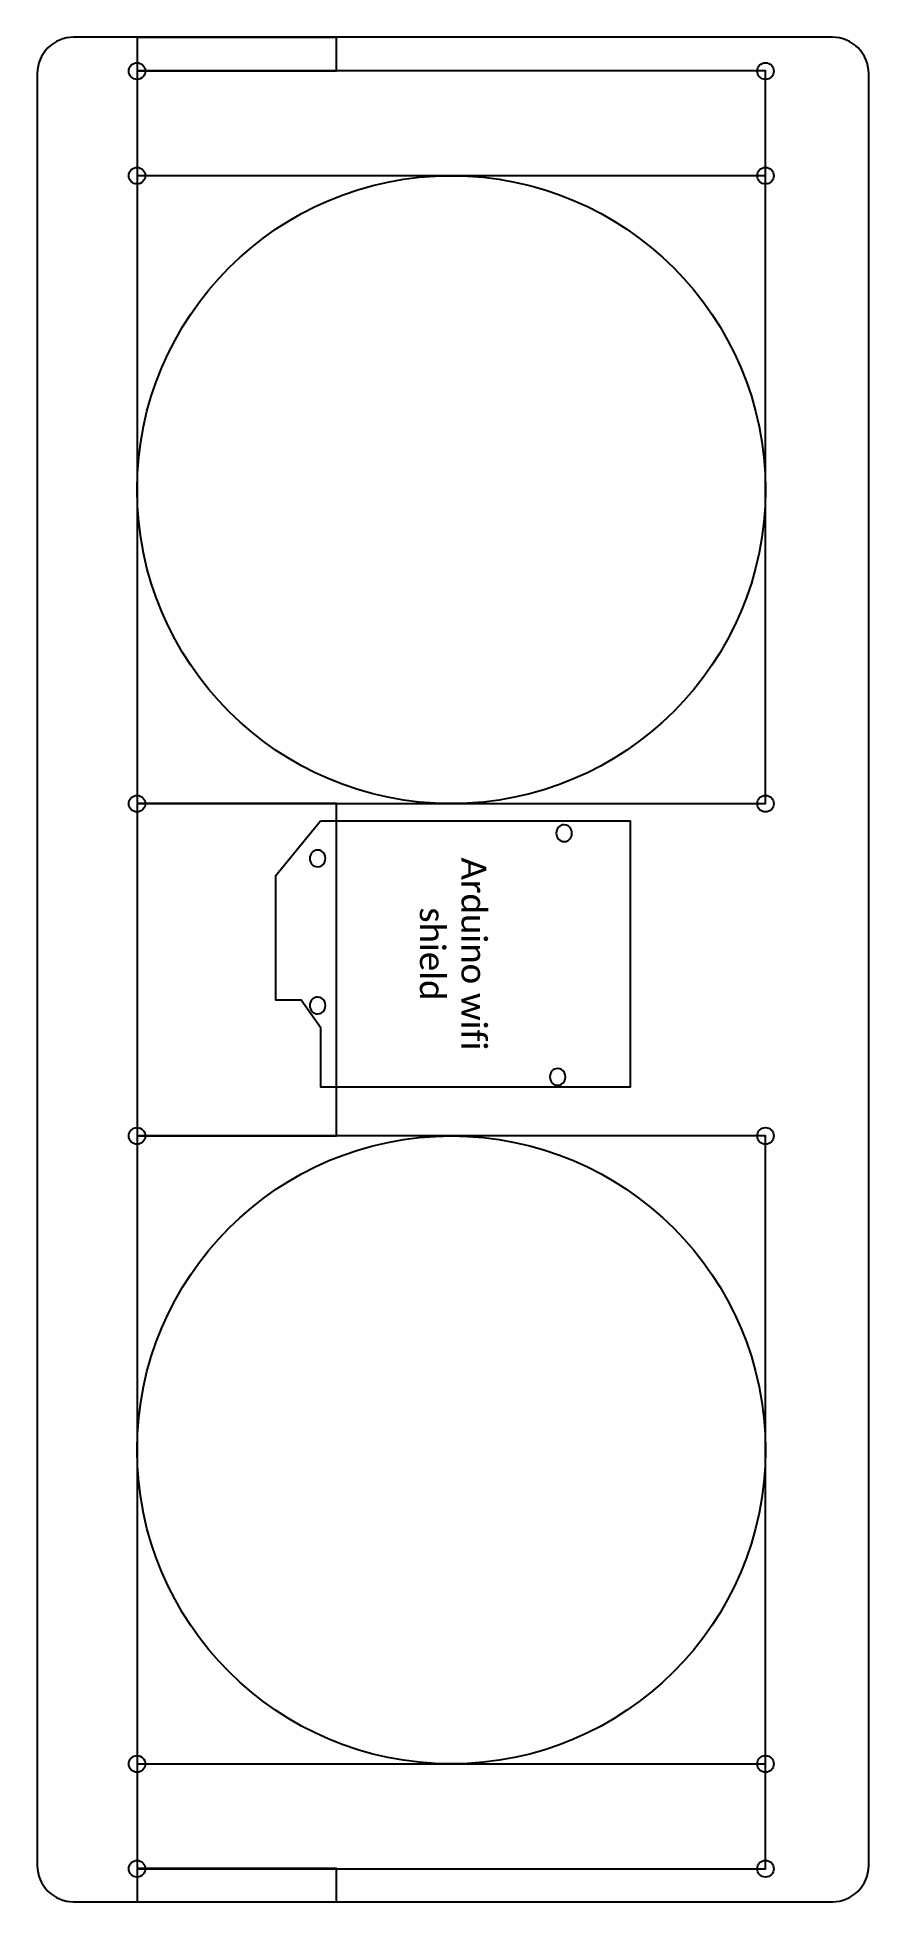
# Model space of a CAD drawing. Extents: x 0 to 6.3, y 0 to 14.
import ezdxf

# ---------------------------------------------------------------- set-up
doc = ezdxf.new("R2010")
doc.units = 0
doc.header["$MEASUREMENT"] = 0
doc.layers.get('0').update_dxf_attribs({"linetype": 'CONTINUOUS'})
doc.styles.get("Standard").update_dxf_attribs({"font": 'txt.shx'})

msp = doc.modelspace()

# ---------------------------------------------------------------- linework, layer by layer
at = {"color": 7, "linetype": 'CONTINUOUS'}
for points in [[(0.273401, 0.001667), (5.979923, 0.001667, 0.414223), (6.251662, 0.273406), (6.251662, 13.756422, 0.414223), (5.979923, 14.028161), (0.273401, 14.028161, 0.414223), (0.001662, 13.756422), (0.001662, 0.273406, 0.414223)], [(0.689162, 13.774347, -1), (0.814162, 13.774347, -1)], [(5.413572, 13.774347, -1), (5.538572, 13.774347, -1)], [(0.689162, 12.986946, -1), (0.814162, 12.986946, -1)], [(5.413572, 12.986946, -1), (5.538572, 12.986946, -1)], [(0.751662, 10.624741, -1), (5.476072, 10.624741, -1)], [(0.689162, 8.262536, -1), (0.814162, 8.262536, -1)], [(5.413572, 8.262536, -1), (5.538572, 8.262536, -1)], [(0.689173, 5.762536, -1), (0.814173, 5.762536, -1)], [(0.751673, 3.400332, -1), (5.476083, 3.400332, -1)], [(5.413583, 5.762536, -1), (5.538583, 5.762536, -1)], [(0.689173, 1.038127, -1), (0.814173, 1.038127, -1)], [(5.413583, 1.038127, -1), (5.538583, 1.038127, -1)], [(0.689173, 0.249629, -1), (0.814173, 0.249629, -1)], [(5.413583, 0.249629, -1), (5.538583, 0.249629, -1)]]:
    msp.add_lwpolyline(points, format="xyb", close=True, dxfattribs=at)
for points in [[(0.751662, 13.776078), (2.251662, 13.776078), (2.251662, 14.026078), (0.751662, 14.026078)], [(0.751662, 12.987435), (5.476072, 12.987435), (5.476072, 13.774837), (0.751662, 13.774837)], [(0.751662, 8.262536), (5.476072, 8.262536), (5.476072, 12.986946), (0.751662, 12.986946)], [(0.751662, 5.762536), (2.251662, 5.762536), (2.251662, 8.262536), (0.751662, 8.262536)], [(0.751673, 1.038127), (5.476083, 1.038127), (5.476083, 5.762536), (0.751673, 5.762536)], [(0.751673, 0.250118), (5.476083, 0.250118), (5.476083, 1.03752), (0.751673, 1.03752)], [(0.751673, 0.001667), (2.251673, 0.001667), (2.251673, 0.251667), (0.751673, 0.251667)]]:
    msp.add_lwpolyline(points, close=True, dxfattribs=at)
at = {"color": 112, "linetype": 'CONTINUOUS'}
msp.add_lwpolyline([(2.130678, 8.132101), (1.793329, 7.718308), (1.793329, 6.787274), (1.9861, 6.787274), (2.130678, 6.580377), (2.130678, 6.132101), (4.459996, 6.132101), (4.459996, 8.132101)], close=True, dxfattribs=at)
for centre, start_param, end_param in [((3.962004, 8.040147), 3.141592654, 6.283185307), ((3.962004, 8.040147), 0, 3.141592654), ((2.109259, 7.850492), 3.141592654, 6.283185307), ((2.109259, 7.850492), 0, 3.141592654), ((2.109259, 6.74417), 3.141592654, 6.283185307), ((2.109259, 6.74417), 0, 3.141592654), ((3.913811, 6.206814), 3.141592654, 6.283185307), ((3.913811, 6.206814), 0, 3.141592654)]:
    msp.add_ellipse(centre, major_axis=(0, -0.063218), ratio=0.931727, start_param=start_param, end_param=end_param, dxfattribs=at)

# ---------------------------------------------------------------- texts
at = {"insert": (3.126662, 7.132101), "char_height": 0.1875, "width": 2, "attachment_point": 5, "rotation": 270}
msp.add_mtext('\\C112;\\fCalibri|b0|i0|;\\H0.1875;Arduino wifi \\Pshield', dxfattribs=at)

doc.saveas('drawing.dxf')
